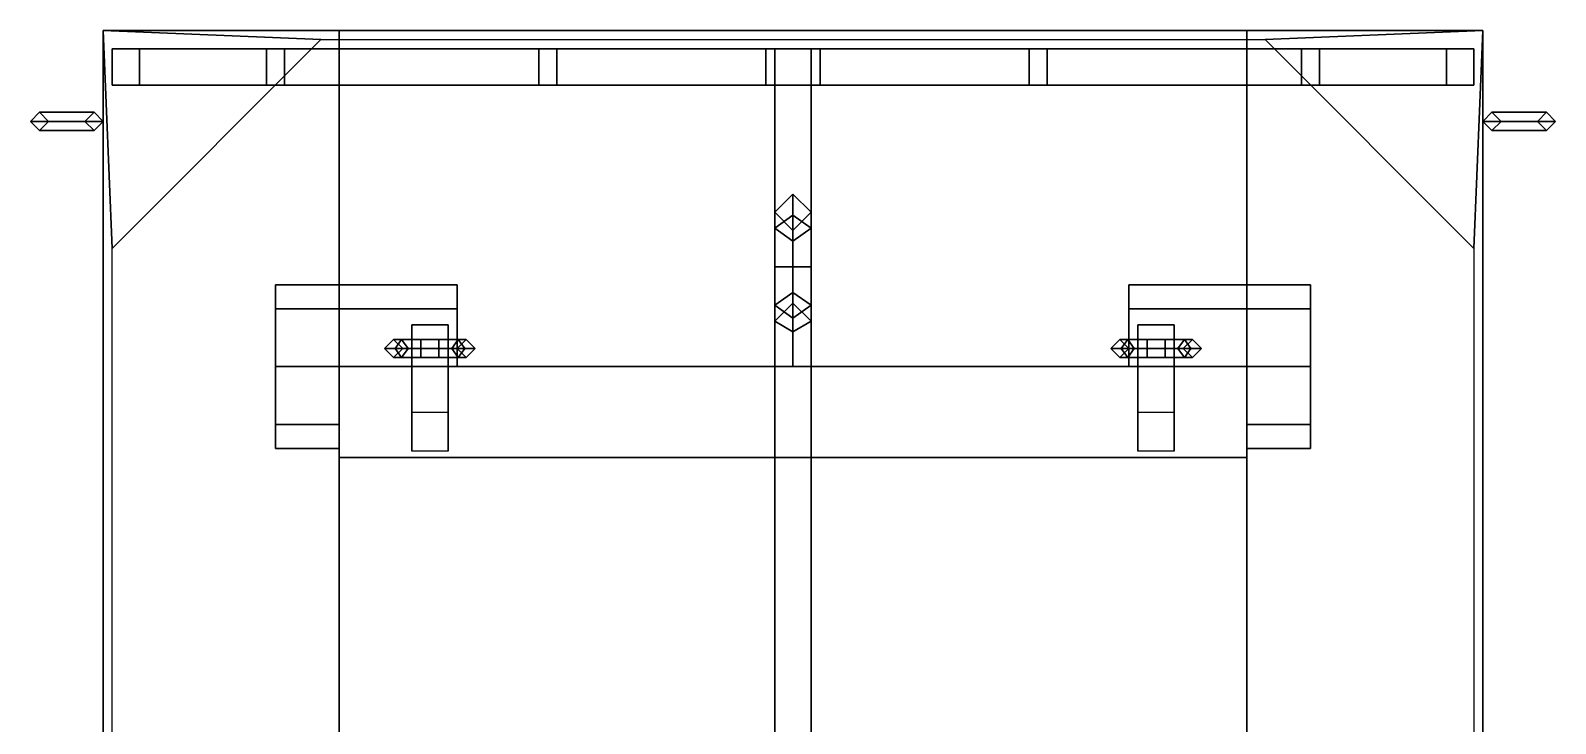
# Model space of a CAD drawing. Extents: x -0.84 to 0.84, y -1.93 to 2.14.
# Drawn here: x -0.84 to 0.84, y 1.377 to 2.14 of the extents above; entities that cross this region are included whole.
import ezdxf

# ---------------------------------------------------------------- set-up
doc = ezdxf.new("R2010")
doc.units = 0
doc.layers.get('0').update_dxf_attribs({"linetype": 'CONTINUOUS'})

msp = doc.modelspace()

# ---------------------------------------------------------------- linework, layer by layer
for points in [[(-0.75, 1.9, 1.7), (-0.76, 2.14, 1.7), (-0.76, 0.89, 1.7), (-0.75, 1.13, 1.7)], [(-0.5, 2.13, 1.7), (-0.5, 2.14, 1.7), (-0.76, 2.14, 1.7), (-0.52, 2.13, 1.7)], [(-0.76, 2.14, 0.78), (-0.5, 2.14, 1.22), (0.5, 2.14, 1.22), (0.76, 2.14, 0.78)], [(-0.76, 0.89, 1.12), (-0.76, 0.89, 1.7), (-0.76, 2.14, 1.7), (-0.76, 2.14, 0.78)], [(-0.76, 2.14, 0.78), (-0.76, 0.29, 0.78), (-0.76, 0.29, 1.12), (-0.76, 0.89, 1.12)], [(-0.52, 2.13, 1.7), (-0.52, 2.13, 1.7), (-0.76, 2.14, 1.7), (-0.75, 1.9, 1.7)], [(-0.76, 2.14, 0.78), (-0.76, 2.14, 1.7), (-0.5, 2.14, 1.7), (-0.5, 2.14, 1.22)], [(-0.5, 2.08, 0.73), (-0.5, 2.14, 0.78), (0.5, 2.14, 0.78), (0.5, 2.08, 0.73)], [(-0.5, 1.77, 0.78), (-0.5, 2.14, 0.78), (-0.5, 2.08, 0.73), (-0.5, 1.77, 0.73)], [(0.5, 2.13, 1.22), (0.5, 2.14, 1.22), (-0.5, 2.14, 1.22), (-0.5, 2.13, 1.22)], [(-0.5, 2.13, 1.22), (-0.5, 2.14, 1.22), (-0.5, 2.14, 1.7), (-0.5, 2.13, 1.7)], [(0.5, 1.77, 0.73), (0.5, 2.08, 0.73), (0.5, 2.14, 0.78), (0.5, 1.77, 0.78)], [(0.52, 2.13, 1.7), (0.76, 2.14, 1.7), (0.5, 2.14, 1.7), (0.5, 2.13, 1.7)], [(0.5, 2.13, 1.7), (0.5, 2.14, 1.7), (0.5, 2.14, 1.22), (0.5, 2.13, 1.22)], [(0.5, 2.14, 1.22), (0.5, 2.14, 1.7), (0.76, 2.14, 1.7), (0.76, 2.14, 0.78)], [(0.76, 2.14, 1.7), (0.76, 2.14, 1.7), (0.52, 2.13, 1.7), (0.75, 1.9, 1.7)], [(0.75, 1.13, 1.7), (0.76, 0.89, 1.7), (0.76, 2.14, 1.7), (0.75, 1.9, 1.7)], [(0.76, 2.14, 0.78), (0.76, 2.14, 1.7), (0.76, 0.89, 1.7), (0.76, 0.89, 1.12)], [(0.76, 0.89, 1.12), (0.76, 0.29, 1.12), (0.76, 0.29, 0.78), (0.76, 2.14, 0.78)], [(-0.52, 2.13, 1.69), (-0.52, 2.13, 1.7), (-0.75, 1.9, 1.7), (-0.75, 1.9, 1.69)], [(-0.58, 2.12, 1.83), (-0.56, 2.12, 1.81), (-0.72, 2.12, 1.77), (-0.75, 2.12, 1.79)], [(-0.75, 2.08, 1.79), (-0.58, 2.08, 1.83), (-0.58, 2.12, 1.83), (-0.75, 2.12, 1.79)], [(-0.75, 2.12, 1.79), (-0.72, 2.12, 1.77), (-0.72, 2.12, 1.7), (-0.75, 2.12, 1.7)], [(-0.75, 2.08, 1.7), (-0.75, 2.08, 1.79), (-0.75, 2.12, 1.79), (-0.75, 2.12, 1.7)], [(-0.72, 2.12, 1.77), (-0.56, 2.12, 1.81), (-0.56, 2.08, 1.81), (-0.72, 2.08, 1.77)], [(-0.72, 2.12, 1.7), (-0.72, 2.12, 1.77), (-0.72, 2.08, 1.77), (-0.72, 2.08, 1.7)], [(-0.58, 2.08, 1.83), (-0.26, 2.08, 1.87), (-0.26, 2.12, 1.87), (-0.58, 2.12, 1.83)], [(-0.26, 2.12, 1.87), (-0.28, 2.12, 1.84), (-0.56, 2.12, 1.81), (-0.58, 2.12, 1.83)], [(-0.56, 2.12, 1.81), (-0.28, 2.12, 1.84), (-0.28, 2.08, 1.84), (-0.56, 2.08, 1.81)], [(-0.03, 2.12, 1.88), (-0.03, 2.12, 1.85), (-0.28, 2.12, 1.84), (-0.26, 2.12, 1.87)], [(-0.28, 2.12, 1.84), (-0.03, 2.12, 1.85), (-0.03, 2.08, 1.85), (-0.28, 2.08, 1.84)], [(-0.26, 2.08, 1.87), (-0.03, 2.08, 1.88), (-0.03, 2.12, 1.88), (-0.26, 2.12, 1.87)], [(0.03, 2.12, 1.88), (0.03, 2.12, 1.85), (-0.03, 2.12, 1.85), (-0.03, 2.12, 1.88)], [(-0.03, 2.12, 1.85), (0.03, 2.12, 1.85), (0.03, 2.08, 1.85), (-0.03, 2.08, 1.85)], [(-0.03, 2.08, 1.88), (0.03, 2.08, 1.88), (0.03, 2.12, 1.88), (-0.03, 2.12, 1.88)], [(-0.02, 2.12, 1.81), (-0.02, 0.91, 1.81), (-0.02, 0.91, 1.85), (-0.02, 2.12, 1.85)], [(0.02, 2.12, 1.85), (0.02, 2.12, 1.81), (-0.02, 2.12, 1.81), (-0.02, 2.12, 1.85)], [(0.02, 2.12, 1.81), (0.02, 0.91, 1.81), (-0.02, 0.91, 1.81), (-0.02, 2.12, 1.81)], [(0.02, 0.91, 1.85), (0.02, 0.91, 1.81), (0.02, 2.12, 1.81), (0.02, 2.12, 1.85)], [(0.26, 2.12, 1.87), (0.03, 2.12, 1.88), (0.03, 2.08, 1.88), (0.26, 2.08, 1.87)], [(0.28, 2.08, 1.84), (0.03, 2.08, 1.85), (0.03, 2.12, 1.85), (0.28, 2.12, 1.84)], [(0.28, 2.12, 1.84), (0.03, 2.12, 1.85), (0.03, 2.12, 1.88), (0.26, 2.12, 1.87)], [(0.58, 2.12, 1.83), (0.26, 2.12, 1.87), (0.26, 2.08, 1.87), (0.58, 2.08, 1.83)], [(0.56, 2.12, 1.81), (0.28, 2.12, 1.84), (0.26, 2.12, 1.87), (0.58, 2.12, 1.83)], [(0.56, 2.08, 1.81), (0.28, 2.08, 1.84), (0.28, 2.12, 1.84), (0.56, 2.12, 1.81)], [(0.75, 1.9, 1.69), (0.75, 1.9, 1.7), (0.52, 2.13, 1.7), (0.52, 2.13, 1.69)], [(0.72, 2.08, 1.77), (0.56, 2.08, 1.81), (0.56, 2.12, 1.81), (0.72, 2.12, 1.77)], [(0.72, 2.12, 1.77), (0.56, 2.12, 1.81), (0.58, 2.12, 1.83), (0.75, 2.12, 1.79)], [(0.75, 2.12, 1.79), (0.58, 2.12, 1.83), (0.58, 2.08, 1.83), (0.75, 2.08, 1.79)], [(0.72, 2.08, 1.7), (0.72, 2.08, 1.77), (0.72, 2.12, 1.77), (0.72, 2.12, 1.7)], [(0.72, 2.12, 1.7), (0.72, 2.12, 1.77), (0.75, 2.12, 1.79), (0.75, 2.12, 1.7)], [(0.75, 2.12, 1.7), (0.75, 2.12, 1.79), (0.75, 2.08, 1.79), (0.75, 2.08, 1.7)], [(-0.72, 2.08, 1.77), (-0.56, 2.08, 1.81), (-0.58, 2.08, 1.83), (-0.75, 2.08, 1.79)], [(-0.72, 2.08, 1.7), (-0.72, 2.08, 1.77), (-0.75, 2.08, 1.79), (-0.75, 2.08, 1.7)], [(-0.56, 2.08, 1.81), (-0.28, 2.08, 1.84), (-0.26, 2.08, 1.87), (-0.58, 2.08, 1.83)], [(-0.5, 1.77, 0.73), (-0.5, 2.08, 0.73), (0.5, 2.08, 0.73), (0.5, 1.77, 0.73)], [(-0.28, 2.08, 1.84), (-0.03, 2.08, 1.85), (-0.03, 2.08, 1.88), (-0.26, 2.08, 1.87)], [(-0.03, 2.08, 1.85), (0.03, 2.08, 1.85), (0.03, 2.08, 1.88), (-0.03, 2.08, 1.88)], [(-0.02, 2.08, 1.85), (-0.02, 0.95, 1.85), (0.02, 0.95, 1.85), (0.02, 2.08, 1.85)], [(0.03, 2.08, 1.88), (0.03, 2.08, 1.85), (0.28, 2.08, 1.84), (0.26, 2.08, 1.87)], [(0.26, 2.08, 1.87), (0.28, 2.08, 1.84), (0.56, 2.08, 1.81), (0.58, 2.08, 1.83)], [(0.58, 2.08, 1.83), (0.56, 2.08, 1.81), (0.72, 2.08, 1.77), (0.75, 2.08, 1.79)], [(0.75, 2.08, 1.79), (0.72, 2.08, 1.77), (0.72, 2.08, 1.7), (0.75, 2.08, 1.7)], [(-0.83, 2.03, 1.34), (-0.82, 2.04, 1.34), (-0.83, 2.05, 1.34), (-0.84, 2.04, 1.34)], [(-0.84, 2.04, 1.34), (-0.83, 2.05, 1.34), (-0.83, 2.05, 1.3), (-0.84, 2.04, 1.29)], [(-0.84, 2.04, 1.29), (-0.83, 2.05, 1.3), (-0.77, 2.05, 1.3), (-0.76, 2.04, 1.29)], [(-0.84, 2.04, 1.45), (-0.83, 2.05, 1.46), (-0.77, 2.05, 1.46), (-0.76, 2.04, 1.45)], [(-0.84, 2.04, 1.5), (-0.83, 2.05, 1.5), (-0.83, 2.05, 1.46), (-0.84, 2.04, 1.45)], [(-0.83, 2.03, 1.5), (-0.82, 2.04, 1.5), (-0.83, 2.05, 1.5), (-0.84, 2.04, 1.5)], [(-0.83, 2.05, 1.34), (-0.82, 2.04, 1.34), (-0.82, 2.04, 1.31), (-0.83, 2.05, 1.3)], [(-0.83, 2.05, 1.3), (-0.82, 2.04, 1.31), (-0.78, 2.04, 1.31), (-0.77, 2.05, 1.3)], [(-0.83, 2.05, 1.46), (-0.82, 2.04, 1.47), (-0.78, 2.04, 1.47), (-0.77, 2.05, 1.46)], [(-0.83, 2.05, 1.5), (-0.82, 2.04, 1.5), (-0.82, 2.04, 1.47), (-0.83, 2.05, 1.46)], [(-0.77, 2.03, 1.39), (-0.76, 2.04, 1.39), (-0.77, 2.05, 1.39), (-0.78, 2.04, 1.39)], [(-0.78, 2.04, 1.39), (-0.77, 2.05, 1.39), (-0.77, 2.05, 1.3), (-0.78, 2.04, 1.31)], [(-0.78, 2.04, 1.55), (-0.77, 2.05, 1.55), (-0.77, 2.05, 1.46), (-0.78, 2.04, 1.47)], [(-0.77, 2.03, 1.55), (-0.76, 2.04, 1.55), (-0.77, 2.05, 1.55), (-0.78, 2.04, 1.55)], [(-0.77, 2.05, 1.39), (-0.76, 2.04, 1.39), (-0.76, 2.04, 1.29), (-0.77, 2.05, 1.3)], [(-0.77, 2.05, 1.55), (-0.76, 2.04, 1.55), (-0.76, 2.04, 1.45), (-0.77, 2.05, 1.46)], [(0.76, 2.04, 1.18), (0.77, 2.05, 1.18), (0.77, 2.05, 1.09), (0.76, 2.04, 1.08)], [(0.83, 2.05, 1.09), (0.84, 2.04, 1.08), (0.76, 2.04, 1.08), (0.77, 2.05, 1.09)], [(0.77, 2.05, 1.18), (0.76, 2.04, 1.18), (0.77, 2.03, 1.18), (0.78, 2.04, 1.18)], [(0.77, 2.05, 1.52), (0.76, 2.04, 1.52), (0.77, 2.03, 1.52), (0.78, 2.04, 1.52)], [(0.83, 2.05, 1.43), (0.84, 2.04, 1.42), (0.76, 2.04, 1.42), (0.77, 2.05, 1.43)], [(0.76, 2.04, 1.52), (0.77, 2.05, 1.52), (0.77, 2.05, 1.43), (0.76, 2.04, 1.42)], [(0.77, 2.05, 1.18), (0.78, 2.04, 1.18), (0.78, 2.04, 1.1), (0.77, 2.05, 1.09)], [(0.82, 2.04, 1.1), (0.83, 2.05, 1.09), (0.77, 2.05, 1.09), (0.78, 2.04, 1.1)], [(0.82, 2.04, 1.44), (0.83, 2.05, 1.43), (0.77, 2.05, 1.43), (0.78, 2.04, 1.44)], [(0.77, 2.05, 1.52), (0.78, 2.04, 1.52), (0.78, 2.04, 1.44), (0.77, 2.05, 1.43)], [(0.82, 2.04, 1.13), (0.83, 2.05, 1.13), (0.83, 2.05, 1.09), (0.82, 2.04, 1.1)], [(0.83, 2.05, 1.13), (0.82, 2.04, 1.13), (0.83, 2.03, 1.13), (0.84, 2.04, 1.13)], [(0.83, 2.05, 1.47), (0.82, 2.04, 1.47), (0.83, 2.03, 1.47), (0.84, 2.04, 1.47)], [(0.82, 2.04, 1.47), (0.83, 2.05, 1.47), (0.83, 2.05, 1.43), (0.82, 2.04, 1.44)], [(0.83, 2.05, 1.13), (0.84, 2.04, 1.13), (0.84, 2.04, 1.08), (0.83, 2.05, 1.09)], [(0.83, 2.05, 1.47), (0.84, 2.04, 1.47), (0.84, 2.04, 1.42), (0.83, 2.05, 1.43)], [(-0.83, 2.03, 1.34), (-0.84, 2.04, 1.34), (-0.84, 2.04, 1.29), (-0.83, 2.03, 1.3)], [(-0.83, 2.03, 1.3), (-0.84, 2.04, 1.29), (-0.76, 2.04, 1.29), (-0.77, 2.03, 1.3)], [(-0.83, 2.03, 1.46), (-0.84, 2.04, 1.45), (-0.76, 2.04, 1.45), (-0.77, 2.03, 1.46)], [(-0.83, 2.03, 1.5), (-0.84, 2.04, 1.5), (-0.84, 2.04, 1.45), (-0.83, 2.03, 1.46)], [(-0.82, 2.04, 1.34), (-0.83, 2.03, 1.34), (-0.83, 2.03, 1.3), (-0.82, 2.04, 1.31)], [(-0.82, 2.04, 1.31), (-0.83, 2.03, 1.3), (-0.77, 2.03, 1.3), (-0.78, 2.04, 1.31)], [(-0.82, 2.04, 1.47), (-0.83, 2.03, 1.46), (-0.77, 2.03, 1.46), (-0.78, 2.04, 1.47)], [(-0.82, 2.04, 1.5), (-0.83, 2.03, 1.5), (-0.83, 2.03, 1.46), (-0.82, 2.04, 1.47)], [(-0.77, 2.03, 1.39), (-0.78, 2.04, 1.39), (-0.78, 2.04, 1.31), (-0.77, 2.03, 1.3)], [(-0.77, 2.03, 1.55), (-0.78, 2.04, 1.55), (-0.78, 2.04, 1.47), (-0.77, 2.03, 1.46)], [(-0.76, 2.04, 1.39), (-0.77, 2.03, 1.39), (-0.77, 2.03, 1.3), (-0.76, 2.04, 1.29)], [(-0.76, 2.04, 1.55), (-0.77, 2.03, 1.55), (-0.77, 2.03, 1.46), (-0.76, 2.04, 1.45)], [(0.77, 2.03, 1.18), (0.76, 2.04, 1.18), (0.76, 2.04, 1.08), (0.77, 2.03, 1.09)], [(0.84, 2.04, 1.08), (0.83, 2.03, 1.09), (0.77, 2.03, 1.09), (0.76, 2.04, 1.08)], [(0.84, 2.04, 1.42), (0.83, 2.03, 1.43), (0.77, 2.03, 1.43), (0.76, 2.04, 1.42)], [(0.77, 2.03, 1.52), (0.76, 2.04, 1.52), (0.76, 2.04, 1.42), (0.77, 2.03, 1.43)], [(0.78, 2.04, 1.18), (0.77, 2.03, 1.18), (0.77, 2.03, 1.09), (0.78, 2.04, 1.1)], [(0.83, 2.03, 1.09), (0.82, 2.04, 1.1), (0.78, 2.04, 1.1), (0.77, 2.03, 1.09)], [(0.83, 2.03, 1.43), (0.82, 2.04, 1.44), (0.78, 2.04, 1.44), (0.77, 2.03, 1.43)], [(0.78, 2.04, 1.52), (0.77, 2.03, 1.52), (0.77, 2.03, 1.43), (0.78, 2.04, 1.44)], [(0.83, 2.03, 1.13), (0.82, 2.04, 1.13), (0.82, 2.04, 1.1), (0.83, 2.03, 1.09)], [(0.83, 2.03, 1.47), (0.82, 2.04, 1.47), (0.82, 2.04, 1.44), (0.83, 2.03, 1.43)], [(0.84, 2.04, 1.13), (0.83, 2.03, 1.13), (0.83, 2.03, 1.09), (0.84, 2.04, 1.08)], [(0.84, 2.04, 1.47), (0.83, 2.03, 1.47), (0.83, 2.03, 1.43), (0.84, 2.04, 1.42)], [(0, 1.9366, 0.5034), (-0.02, 1.9224, 0.5176), (-0.02, 1.94, 0.56), (0, 1.96, 0.56)], [(0, 1.96, 0.56), (-0.02, 1.94, 0.56), (-0.02, 1.9224, 0.6024), (0, 1.9366, 0.6166)], [(0.02, 1.9224, 0.5176), (0, 1.9366, 0.5034), (0, 1.96, 0.56), (0.02, 1.94, 0.56)], [(0.02, 1.94, 0.56), (0, 1.96, 0.56), (0, 1.9366, 0.6166), (0.02, 1.9224, 0.6024)], [(-0.02, 1.9224, 0.5176), (0, 1.9083, 0.5317), (0, 1.92, 0.56), (-0.02, 1.94, 0.56)], [(-0.02, 1.94, 0.56), (0, 1.92, 0.56), (0, 1.9083, 0.5883), (-0.02, 1.9224, 0.6024)], [(0, 1.88, 0.48), (-0.02, 1.88, 0.5), (-0.02, 1.9224, 0.5176), (0, 1.9366, 0.5034)], [(0, 1.9366, 0.6166), (-0.02, 1.9224, 0.6024), (-0.02, 1.88, 0.62), (0, 1.88, 0.64)], [(0, 1.9083, 0.5317), (0.02, 1.9224, 0.5176), (0.02, 1.94, 0.56), (0, 1.92, 0.56)], [(0, 1.92, 0.56), (0.02, 1.94, 0.56), (0.02, 1.9224, 0.6024), (0, 1.9083, 0.5883)], [(0.02, 1.88, 0.5), (0, 1.88, 0.48), (0, 1.9366, 0.5034), (0.02, 1.9224, 0.5176)], [(0.02, 1.9224, 0.6024), (0, 1.9366, 0.6166), (0, 1.88, 0.64), (0.02, 1.88, 0.62)], [(-0.02, 1.88, 0.5), (0, 1.88, 0.52), (0, 1.9083, 0.5317), (-0.02, 1.9224, 0.5176)], [(-0.02, 1.9224, 0.6024), (0, 1.9083, 0.5883), (0, 1.88, 0.6), (-0.02, 1.88, 0.62)], [(0, 1.88, 0.52), (0.02, 1.88, 0.5), (0.02, 1.9224, 0.5176), (0, 1.9083, 0.5317)], [(0, 1.9083, 0.5883), (0.02, 1.9224, 0.6024), (0.02, 1.88, 0.62), (0, 1.88, 0.6)], [(-0.02, 1.8376, 0.5176), (0, 1.8517, 0.5317), (0, 1.88, 0.52), (-0.02, 1.88, 0.5)], [(0, 1.8234, 0.5034), (-0.02, 1.8376, 0.5176), (-0.02, 1.88, 0.5), (0, 1.88, 0.48)], [(-0.02, 1.88, 0.62), (0, 1.88, 0.6), (0, 1.8517, 0.5883), (-0.02, 1.8376, 0.6024)], [(0, 1.88, 0.64), (-0.02, 1.88, 0.62), (-0.02, 1.8376, 0.6024), (0, 1.8234, 0.6166)], [(0, 1.8517, 0.5317), (0.02, 1.8376, 0.5176), (0.02, 1.88, 0.5), (0, 1.88, 0.52)], [(0.02, 1.8376, 0.5176), (0, 1.8234, 0.5034), (0, 1.88, 0.48), (0.02, 1.88, 0.5)], [(0, 1.88, 0.6), (0.02, 1.88, 0.62), (0.02, 1.8376, 0.6024), (0, 1.8517, 0.5883)], [(0.02, 1.88, 0.62), (0, 1.88, 0.64), (0, 1.8234, 0.6166), (0.02, 1.8376, 0.6024)], [(-0.57, 1.86, 0.5), (-0.57, 1.8336, 0.5636), (-0.37, 1.8336, 0.5636), (-0.37, 1.86, 0.5)], [(-0.57, 1.8336, 0.4364), (-0.57, 1.86, 0.5), (-0.37, 1.86, 0.5), (-0.37, 1.8336, 0.4364)], [(-0.37, 1.8336, 0.4364), (-0.37, 1.86, 0.5), (-0.37, 1.86, 0.5), (-0.37, 1.8336, 0.5636)], [(-0.02, 1.82, 0.56), (0, 1.84, 0.56), (0, 1.8517, 0.5317), (-0.02, 1.8376, 0.5176)], [(-0.02, 1.8376, 0.6024), (0, 1.8517, 0.5883), (0, 1.84, 0.56), (-0.02, 1.82, 0.56)], [(0, 1.84, 0.56), (0.02, 1.82, 0.56), (0.02, 1.8376, 0.5176), (0, 1.8517, 0.5317)], [(0, 1.8517, 0.5883), (0.02, 1.8376, 0.6024), (0.02, 1.82, 0.56), (0, 1.84, 0.56)], [(0.57, 1.8336, 0.5636), (0.57, 1.86, 0.5), (0.37, 1.86, 0.5), (0.37, 1.8336, 0.5636)], [(0.57, 1.86, 0.5), (0.57, 1.8336, 0.4364), (0.37, 1.8336, 0.4364), (0.37, 1.86, 0.5)], [(0.37, 1.8336, 0.5636), (0.37, 1.86, 0.5), (0.37, 1.86, 0.5), (0.37, 1.8336, 0.4364)], [(-0.57, 1.8336, 0.5636), (-0.57, 1.77, 0.59), (-0.37, 1.77, 0.59), (-0.37, 1.8336, 0.5636)], [(-0.57, 1.77, 0.41), (-0.57, 1.8336, 0.4364), (-0.37, 1.8336, 0.4364), (-0.37, 1.77, 0.41)], [(-0.37, 1.77, 0.41), (-0.37, 1.8336, 0.4364), (-0.37, 1.8336, 0.5636), (-0.37, 1.77, 0.59)], [(0, 1.8083, 0.54), (-0.02, 1.82, 0.56), (-0.02, 1.8376, 0.5176), (0, 1.8234, 0.5034)], [(0, 1.8234, 0.6166), (-0.02, 1.8376, 0.6024), (-0.02, 1.82, 0.56), (0, 1.8083, 0.58)], [(0.02, 1.82, 0.56), (0, 1.8083, 0.54), (0, 1.8234, 0.5034), (0.02, 1.8376, 0.5176)], [(0.02, 1.8376, 0.6024), (0, 1.8234, 0.6166), (0, 1.8083, 0.58), (0.02, 1.82, 0.56)], [(0.57, 1.77, 0.59), (0.57, 1.8336, 0.5636), (0.37, 1.8336, 0.5636), (0.37, 1.77, 0.59)], [(0.57, 1.8336, 0.4364), (0.57, 1.77, 0.41), (0.37, 1.77, 0.41), (0.37, 1.8336, 0.4364)], [(0.37, 1.77, 0.59), (0.37, 1.8336, 0.5636), (0.37, 1.8336, 0.4364), (0.37, 1.77, 0.41)], [(-0.42, 1.816, 0.325), (-0.42, 1.79, 0.34), (-0.38, 1.79, 0.34), (-0.38, 1.816, 0.325)], [(-0.42, 1.79, 0.28), (-0.42, 1.816, 0.295), (-0.38, 1.816, 0.295), (-0.38, 1.79, 0.28)], [(-0.42, 1.816, 0.295), (-0.42, 1.816, 0.325), (-0.38, 1.816, 0.325), (-0.38, 1.816, 0.295)], [(-0.42, 1.79, 0.28), (-0.42, 1.79, 0.34), (-0.42, 1.816, 0.325), (-0.42, 1.816, 0.295)], [(-0.38, 1.816, 0.295), (-0.38, 1.816, 0.325), (-0.38, 1.79, 0.34), (-0.38, 1.79, 0.28)], [(0, 1.8083, 0.58), (-0.02, 1.82, 0.56), (-0.02, 1.77, 0.56), (0, 1.77, 0.58)], [(-0.02, 1.82, 0.56), (0, 1.8083, 0.54), (0, 1.77, 0.54), (-0.02, 1.77, 0.56)], [(0.02, 1.82, 0.56), (0, 1.8083, 0.58), (0, 1.77, 0.58), (0.02, 1.77, 0.56)], [(0, 1.8083, 0.54), (0.02, 1.82, 0.56), (0.02, 1.77, 0.56), (0, 1.77, 0.54)], [(0.38, 1.816, 0.325), (0.38, 1.79, 0.34), (0.42, 1.79, 0.34), (0.42, 1.816, 0.325)], [(0.38, 1.79, 0.28), (0.38, 1.816, 0.295), (0.42, 1.816, 0.295), (0.42, 1.79, 0.28)], [(0.38, 1.816, 0.295), (0.38, 1.816, 0.325), (0.42, 1.816, 0.325), (0.42, 1.816, 0.295)], [(0.38, 1.79, 0.28), (0.38, 1.79, 0.34), (0.38, 1.816, 0.325), (0.38, 1.816, 0.295)], [(0.42, 1.816, 0.295), (0.42, 1.816, 0.325), (0.42, 1.79, 0.34), (0.42, 1.79, 0.28)], [(-0.45, 1.79, 0.26), (-0.44, 1.8, 0.26), (-0.4312, 1.8, 0.2388), (-0.4383, 1.79, 0.2317)], [(-0.44, 1.8, 0.31), (-0.45, 1.79, 0.32), (-0.42, 1.79, 0.32), (-0.42, 1.8, 0.31)], [(-0.44, 1.8, 0.26), (-0.45, 1.79, 0.26), (-0.45, 1.79, 0.32), (-0.44, 1.8, 0.31)], [(-0.44, 1.8, 0.26), (-0.43, 1.79, 0.26), (-0.4241, 1.79, 0.2459), (-0.4312, 1.8, 0.2388)], [(-0.43, 1.79, 0.3), (-0.44, 1.8, 0.31), (-0.42, 1.8, 0.31), (-0.42, 1.79, 0.3)], [(-0.43, 1.79, 0.26), (-0.44, 1.8, 0.26), (-0.44, 1.8, 0.31), (-0.43, 1.79, 0.3)], [(-0.4383, 1.79, 0.2317), (-0.4312, 1.8, 0.2388), (-0.41, 1.8, 0.23), (-0.41, 1.79, 0.22)], [(-0.4312, 1.8, 0.2388), (-0.4241, 1.79, 0.2459), (-0.41, 1.79, 0.24), (-0.41, 1.8, 0.23)], [(-0.41, 1.79, 0.22), (-0.41, 1.8, 0.23), (-0.39, 1.8, 0.23), (-0.39, 1.79, 0.22)], [(-0.41, 1.8, 0.23), (-0.41, 1.79, 0.24), (-0.39, 1.79, 0.24), (-0.39, 1.8, 0.23)], [(-0.39, 1.8, 0.23), (-0.39, 1.79, 0.24), (-0.3759, 1.79, 0.2459), (-0.3688, 1.8, 0.2388)], [(-0.39, 1.79, 0.22), (-0.39, 1.8, 0.23), (-0.3688, 1.8, 0.2388), (-0.3617, 1.79, 0.2317)], [(-0.38, 1.79, 0.3), (-0.38, 1.8, 0.31), (-0.36, 1.8, 0.31), (-0.37, 1.79, 0.3)], [(-0.38, 1.8, 0.31), (-0.38, 1.79, 0.32), (-0.35, 1.79, 0.32), (-0.36, 1.8, 0.31)], [(-0.3688, 1.8, 0.2388), (-0.3759, 1.79, 0.2459), (-0.37, 1.79, 0.26), (-0.36, 1.8, 0.26)], [(-0.36, 1.8, 0.26), (-0.37, 1.79, 0.26), (-0.37, 1.79, 0.3), (-0.36, 1.8, 0.31)], [(-0.3617, 1.79, 0.2317), (-0.3688, 1.8, 0.2388), (-0.36, 1.8, 0.26), (-0.35, 1.79, 0.26)], [(-0.35, 1.79, 0.26), (-0.36, 1.8, 0.26), (-0.36, 1.8, 0.31), (-0.35, 1.79, 0.32)], [(0.35, 1.79, 0.26), (0.36, 1.8, 0.26), (0.3688, 1.8, 0.2388), (0.3617, 1.79, 0.2317)], [(0.36, 1.8, 0.31), (0.35, 1.79, 0.32), (0.38, 1.79, 0.32), (0.38, 1.8, 0.31)], [(0.36, 1.8, 0.26), (0.35, 1.79, 0.26), (0.35, 1.79, 0.32), (0.36, 1.8, 0.31)], [(0.36, 1.8, 0.26), (0.37, 1.79, 0.26), (0.3759, 1.79, 0.2459), (0.3688, 1.8, 0.2388)], [(0.37, 1.79, 0.3), (0.36, 1.8, 0.31), (0.38, 1.8, 0.31), (0.38, 1.79, 0.3)], [(0.37, 1.79, 0.26), (0.36, 1.8, 0.26), (0.36, 1.8, 0.31), (0.37, 1.79, 0.3)], [(0.3617, 1.79, 0.2317), (0.3688, 1.8, 0.2388), (0.39, 1.8, 0.23), (0.39, 1.79, 0.22)], [(0.3688, 1.8, 0.2388), (0.3759, 1.79, 0.2459), (0.39, 1.79, 0.24), (0.39, 1.8, 0.23)], [(0.39, 1.79, 0.22), (0.39, 1.8, 0.23), (0.41, 1.8, 0.23), (0.41, 1.79, 0.22)], [(0.39, 1.8, 0.23), (0.39, 1.79, 0.24), (0.41, 1.79, 0.24), (0.41, 1.8, 0.23)], [(0.41, 1.8, 0.23), (0.41, 1.79, 0.24), (0.4241, 1.79, 0.2459), (0.4312, 1.8, 0.2388)], [(0.41, 1.79, 0.22), (0.41, 1.8, 0.23), (0.4312, 1.8, 0.2388), (0.4383, 1.79, 0.2317)], [(0.42, 1.79, 0.3), (0.42, 1.8, 0.31), (0.44, 1.8, 0.31), (0.43, 1.79, 0.3)], [(0.42, 1.8, 0.31), (0.42, 1.79, 0.32), (0.45, 1.79, 0.32), (0.44, 1.8, 0.31)], [(0.4312, 1.8, 0.2388), (0.4241, 1.79, 0.2459), (0.43, 1.79, 0.26), (0.44, 1.8, 0.26)], [(0.44, 1.8, 0.26), (0.43, 1.79, 0.26), (0.43, 1.79, 0.3), (0.44, 1.8, 0.31)], [(0.4383, 1.79, 0.2317), (0.4312, 1.8, 0.2388), (0.44, 1.8, 0.26), (0.45, 1.79, 0.26)], [(0.45, 1.79, 0.26), (0.44, 1.8, 0.26), (0.44, 1.8, 0.31), (0.45, 1.79, 0.32)], [(-0.44, 1.78, 0.26), (-0.45, 1.79, 0.26), (-0.4383, 1.79, 0.2317), (-0.4312, 1.78, 0.2388)], [(-0.45, 1.79, 0.32), (-0.44, 1.78, 0.31), (-0.42, 1.78, 0.31), (-0.42, 1.79, 0.32)], [(-0.45, 1.79, 0.26), (-0.44, 1.78, 0.26), (-0.44, 1.78, 0.31), (-0.45, 1.79, 0.32)], [(-0.43, 1.79, 0.26), (-0.44, 1.78, 0.26), (-0.4312, 1.78, 0.2388), (-0.4241, 1.79, 0.2459)], [(-0.44, 1.78, 0.31), (-0.43, 1.79, 0.3), (-0.42, 1.79, 0.3), (-0.42, 1.78, 0.31)], [(-0.44, 1.78, 0.26), (-0.43, 1.79, 0.26), (-0.43, 1.79, 0.3), (-0.44, 1.78, 0.31)], [(-0.4312, 1.78, 0.2388), (-0.4383, 1.79, 0.2317), (-0.41, 1.79, 0.22), (-0.41, 1.78, 0.23)], [(-0.4241, 1.79, 0.2459), (-0.4312, 1.78, 0.2388), (-0.41, 1.78, 0.23), (-0.41, 1.79, 0.24)], [(-0.42, 1.79, 0.34), (-0.42, 1.72, 0.34), (-0.38, 1.72, 0.34), (-0.38, 1.79, 0.34)], [(-0.42, 1.6771, 0.28), (-0.42, 1.79, 0.28), (-0.38, 1.79, 0.28), (-0.38, 1.6771, 0.28)], [(-0.42, 1.79, 0.28), (-0.42, 1.6771, 0.28), (-0.42, 1.72, 0.34), (-0.42, 1.79, 0.34)], [(-0.41, 1.79, 0.24), (-0.41, 1.78, 0.23), (-0.39, 1.78, 0.23), (-0.39, 1.79, 0.24)], [(-0.41, 1.78, 0.23), (-0.41, 1.79, 0.22), (-0.39, 1.79, 0.22), (-0.39, 1.78, 0.23)], [(-0.39, 1.78, 0.23), (-0.39, 1.79, 0.22), (-0.3617, 1.79, 0.2317), (-0.3688, 1.78, 0.2388)], [(-0.39, 1.79, 0.24), (-0.39, 1.78, 0.23), (-0.3688, 1.78, 0.2388), (-0.3759, 1.79, 0.2459)], [(-0.38, 1.79, 0.34), (-0.38, 1.72, 0.34), (-0.38, 1.6771, 0.28), (-0.38, 1.79, 0.28)], [(-0.38, 1.79, 0.32), (-0.38, 1.78, 0.31), (-0.36, 1.78, 0.31), (-0.35, 1.79, 0.32)], [(-0.38, 1.78, 0.31), (-0.38, 1.79, 0.3), (-0.37, 1.79, 0.3), (-0.36, 1.78, 0.31)], [(-0.3759, 1.79, 0.2459), (-0.3688, 1.78, 0.2388), (-0.36, 1.78, 0.26), (-0.37, 1.79, 0.26)], [(-0.37, 1.79, 0.26), (-0.36, 1.78, 0.26), (-0.36, 1.78, 0.31), (-0.37, 1.79, 0.3)], [(-0.3688, 1.78, 0.2388), (-0.3617, 1.79, 0.2317), (-0.35, 1.79, 0.26), (-0.36, 1.78, 0.26)], [(-0.36, 1.78, 0.26), (-0.35, 1.79, 0.26), (-0.35, 1.79, 0.32), (-0.36, 1.78, 0.31)], [(0.36, 1.78, 0.26), (0.35, 1.79, 0.26), (0.3617, 1.79, 0.2317), (0.3688, 1.78, 0.2388)], [(0.35, 1.79, 0.32), (0.36, 1.78, 0.31), (0.38, 1.78, 0.31), (0.38, 1.79, 0.32)], [(0.35, 1.79, 0.26), (0.36, 1.78, 0.26), (0.36, 1.78, 0.31), (0.35, 1.79, 0.32)], [(0.37, 1.79, 0.26), (0.36, 1.78, 0.26), (0.3688, 1.78, 0.2388), (0.3759, 1.79, 0.2459)], [(0.36, 1.78, 0.31), (0.37, 1.79, 0.3), (0.38, 1.79, 0.3), (0.38, 1.78, 0.31)], [(0.36, 1.78, 0.26), (0.37, 1.79, 0.26), (0.37, 1.79, 0.3), (0.36, 1.78, 0.31)], [(0.3688, 1.78, 0.2388), (0.3617, 1.79, 0.2317), (0.39, 1.79, 0.22), (0.39, 1.78, 0.23)], [(0.3759, 1.79, 0.2459), (0.3688, 1.78, 0.2388), (0.39, 1.78, 0.23), (0.39, 1.79, 0.24)], [(0.38, 1.79, 0.34), (0.38, 1.72, 0.34), (0.42, 1.72, 0.34), (0.42, 1.79, 0.34)], [(0.38, 1.79, 0.28), (0.38, 1.6771, 0.28), (0.38, 1.72, 0.34), (0.38, 1.79, 0.34)], [(0.38, 1.6771, 0.28), (0.38, 1.79, 0.28), (0.42, 1.79, 0.28), (0.42, 1.6771, 0.28)], [(0.39, 1.79, 0.24), (0.39, 1.78, 0.23), (0.41, 1.78, 0.23), (0.41, 1.79, 0.24)], [(0.39, 1.78, 0.23), (0.39, 1.79, 0.22), (0.41, 1.79, 0.22), (0.41, 1.78, 0.23)], [(0.41, 1.78, 0.23), (0.41, 1.79, 0.22), (0.4383, 1.79, 0.2317), (0.4312, 1.78, 0.2388)], [(0.41, 1.79, 0.24), (0.41, 1.78, 0.23), (0.4312, 1.78, 0.2388), (0.4241, 1.79, 0.2459)], [(0.42, 1.79, 0.34), (0.42, 1.72, 0.34), (0.42, 1.6771, 0.28), (0.42, 1.79, 0.28)], [(0.42, 1.79, 0.32), (0.42, 1.78, 0.31), (0.44, 1.78, 0.31), (0.45, 1.79, 0.32)], [(0.42, 1.78, 0.31), (0.42, 1.79, 0.3), (0.43, 1.79, 0.3), (0.44, 1.78, 0.31)], [(0.4241, 1.79, 0.2459), (0.4312, 1.78, 0.2388), (0.44, 1.78, 0.26), (0.43, 1.79, 0.26)], [(0.43, 1.79, 0.26), (0.44, 1.78, 0.26), (0.44, 1.78, 0.31), (0.43, 1.79, 0.3)], [(0.4312, 1.78, 0.2388), (0.4383, 1.79, 0.2317), (0.45, 1.79, 0.26), (0.44, 1.78, 0.26)], [(0.44, 1.78, 0.26), (0.45, 1.79, 0.26), (0.45, 1.79, 0.32), (0.44, 1.78, 0.31)], [(-0.57, 1.7064, 0.4364), (-0.57, 1.77, 0.41), (-0.5, 1.77, 0.41), (-0.5, 1.7064, 0.4364)], [(-0.57, 1.77, 0.59), (-0.57, 1.7064, 0.5636), (-0.5, 1.7064, 0.5636), (-0.5, 1.77, 0.59)], [(-0.5, 1.67, 0.27), (-0.5, -1.73, 0.27), (-0.5, -1.8, 0.41), (-0.5, 1.77, 0.41)], [(0.5, 1.77, 0.41), (0.5, 1.67, 0.27), (-0.5, 1.67, 0.27), (-0.5, 1.77, 0.41)], [(-0.5, 1.77, 0.41), (-0.5, -1.8, 0.41), (-0.5, -1.82, 0.49), (-0.5, 1.77, 0.78)], [(0.5, 1.77, 0.73), (0.37, 1.77, 0.59), (-0.37, 1.77, 0.59), (-0.5, 1.77, 0.73)], [(-0.5, 1.77, 0.78), (-0.5, -1.82, 0.49), (-0.5, -1.82, 0.57), (-0.5, -1.79, 0.69)], [(-0.5, 1.77, 0.78), (-0.5, -1.79, 0.69), (-0.5, -1.79, 0.69), (-0.5, -1.6011, 0.78)], [(-0.5, 1.77, 0.73), (-0.37, 1.77, 0.59), (-0.5, 1.77, 0.59), (-0.5, 1.77, 0.73)], [(0.37, 1.77, 0.41), (-0.37, 1.77, 0.41), (-0.37, 1.77, 0.59), (0.37, 1.77, 0.59)], [(0.5, 1.77, 0.73), (0.5, 1.77, 0.59), (0.37, 1.77, 0.59), (0.5, 1.77, 0.73)], [(0.5, -1.8, 0.41), (0.5, -1.73, 0.27), (0.5, 1.67, 0.27), (0.5, 1.77, 0.41)], [(0.5, -1.82, 0.49), (0.5, -1.8, 0.41), (0.5, 1.77, 0.41), (0.5, 1.77, 0.78)], [(0.5, -1.82, 0.57), (0.5, -1.82, 0.49), (0.5, 1.77, 0.78), (0.5, -1.79, 0.69)], [(0.5, -1.79, 0.69), (0.5, -1.79, 0.69), (0.5, 1.77, 0.78), (0.5, -1.6011, 0.78)], [(0.57, 1.7064, 0.5636), (0.57, 1.77, 0.59), (0.5, 1.77, 0.59), (0.5, 1.7064, 0.5636)], [(0.57, 1.77, 0.41), (0.57, 1.7064, 0.4364), (0.5, 1.7064, 0.4364), (0.5, 1.77, 0.41)], [(-0.57, 1.68, 0.5), (-0.57, 1.7064, 0.4364), (-0.5, 1.7064, 0.4364), (-0.5, 1.68, 0.5)], [(-0.57, 1.7064, 0.5636), (-0.57, 1.68, 0.5), (-0.5, 1.68, 0.5), (-0.5, 1.7064, 0.5636)], [(0.57, 1.68, 0.5), (0.57, 1.7064, 0.5636), (0.5, 1.7064, 0.5636), (0.5, 1.68, 0.5)], [(0.57, 1.7064, 0.4364), (0.57, 1.68, 0.5), (0.5, 1.68, 0.5), (0.5, 1.7064, 0.4364)], [(0.5, 1.67, 0.27), (0.5, -1.73, 0.27), (-0.5, -1.73, 0.27), (-0.5, 1.67, 0.27)]]:
    msp.add_3dface(points)

doc.saveas('drawing.dxf')
